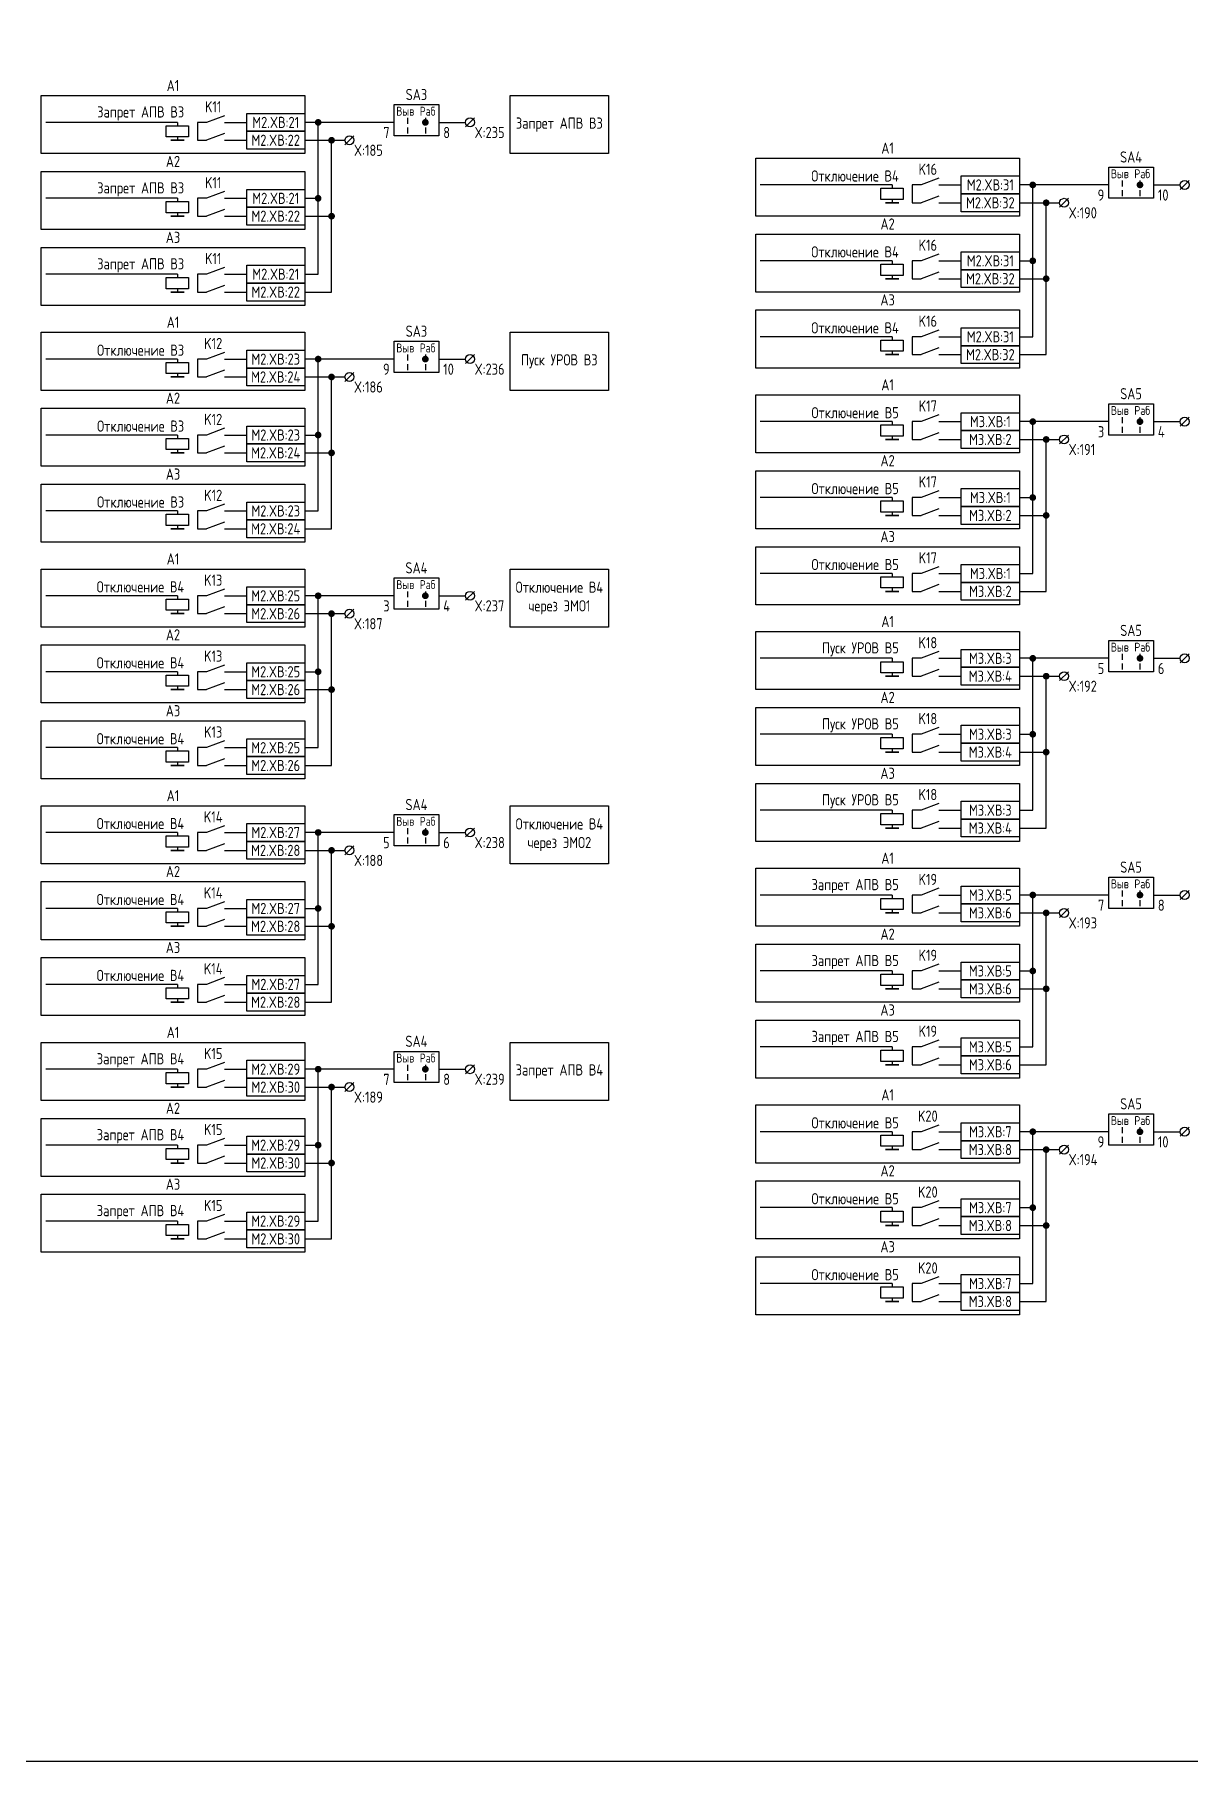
# Model space of a CAD drawing. Header units: millimetres. Extents: x -997 to 6341, y -90 to 618.
# Drawn here: x 3222.5 to 3481.1, y -90 to 296.7 of the extents above; entities that cross this region are included whole.
import ezdxf

# ---------------------------------------------------------------- set-up
doc = ezdxf.new("R2010")
doc.units = ezdxf.units.MM
doc.styles.add('Gost_type_A', font='GOST_A.TTF')

# ---------------------------------------------------------------- blocks, each defined once
blk = doc.blocks.new('POINT')
at = {"const_width": 0.75}
blk.add_lwpolyline([(-0.375, 0, 1), (0.375, 0, 1)], format="xyb", close=True, dxfattribs=at)
blk = doc.blocks.new('Переключатель_положение')
for p, q in [((2, 1), (2, -0.34)), ((2, -1.14), (2, -2.49))]:
    blk.add_line(p, q)

msp = doc.modelspace()

# ---------------------------------------------------------------- linework, layer by layer
at = {"ltscale": 4.32}
for p, q in [((3265, 278.5), (3261, 277)), ((3265, 274.5), (3261, 273)), ((3425, 264.5), (3421, 263)), ((3265, 261.5), (3261, 260)), ((3425, 260.5), (3421, 259)), ((3265, 257.5), (3261, 256)), ((3425, 247.5), (3421, 246)), ((3265, 244.5), (3261, 243)), ((3265, 240.5), (3261, 239)), ((3425, 243.5), (3421, 242)), ((3425, 230.5), (3421, 229)), ((3265, 225.5), (3261, 224)), ((3425, 226.5), (3421, 225)), ((3265, 221.5), (3261, 220)), ((3425, 211.5), (3421, 210)), ((3265, 208.5), (3261, 207)), ((3425, 207.5), (3421, 206)), ((3265, 204.5), (3261, 203)), ((3425, 194.5), (3421, 193)), ((3265, 191.5), (3261, 190)), ((3425, 190.5), (3421, 189)), ((3265, 187.5), (3261, 186)), ((3425, 177.5), (3421, 176)), ((3265, 172.5), (3261, 171)), ((3425, 173.5), (3421, 172)), ((3265, 168.5), (3261, 167)), ((3265, 155.5), (3261, 154)), ((3425, 158.5), (3421, 157)), ((3265, 151.5), (3261, 150)), ((3425, 154.5), (3421, 153)), ((3425, 141.5), (3421, 140)), ((3265, 138.5), (3261, 137)), ((3425, 137.5), (3421, 136)), ((3265, 134.5), (3261, 133)), ((3425, 124.5), (3421, 123)), ((3425, 120.5), (3421, 119)), ((3265, 119.5), (3261, 118)), ((3265, 115.5), (3261, 114)), ((3425, 105.5), (3421, 104)), ((3265, 102.5), (3261, 101)), ((3425, 101.5), (3421, 100)), ((3265, 98.5), (3261, 97)), ((3265, 85.5), (3261, 84)), ((3425, 88.5), (3421, 87)), ((3265, 81.5), (3261, 80)), ((3425, 84.5), (3421, 83)), ((3425, 71.5), (3421, 70)), ((3265, 66.5), (3261, 65)), ((3425, 67.5), (3421, 66)), ((3265, 62.5), (3261, 61)), ((3425, 52.5), (3421, 51)), ((3265, 49.5), (3261, 48)), ((3425, 48.5), (3421, 47)), ((3265, 45.5), (3261, 44)), ((3425, 35.5), (3421, 34)), ((3265, 32.5), (3261, 31)), ((3425, 31.5), (3421, 30)), ((3265, 28.5), (3261, 27)), ((3425, 18.5), (3421, 17)), ((3425, 14.5), (3421, 13))]:
    msp.add_line(p, q, dxfattribs=at)
for p, q in [((3254.5, 277), (3225, 277)), ((3254.5, 277), (3254.5, 276.25)), ((3303, 277), (3283, 277)), ((3286, 243), (3286, 277)), ((3321.01, 278), (3319.01, 276)), ((3254.5, 273.75), (3254.5, 273)), ((3283, 273), (3292, 273)), ((3289, 239), (3289, 273)), ((3294.01, 274), (3292.01, 272)), ((3414.5, 263), (3385, 263)), ((3414.5, 263), (3414.5, 262.25)), ((3463, 263), (3443, 263)), ((3446, 229), (3446, 263)), ((3481.01, 264), (3479.01, 262)), ((3254.5, 260), (3225, 260)), ((3254.5, 260), (3254.5, 259.25)), ((3283, 260), (3286, 260)), ((3414.5, 259.75), (3414.5, 259)), ((3454.01, 260), (3452.01, 258)), ((3254.5, 256.75), (3254.5, 256)), ((3283, 256), (3289, 256)), ((3443, 259), (3452, 259)), ((3449, 225), (3449, 259)), ((3414.5, 246), (3385, 246)), ((3414.5, 246), (3414.5, 245.25)), ((3443, 246), (3446, 246)), ((3254.5, 243), (3225, 243)), ((3254.5, 243), (3254.5, 242.25)), ((3254.5, 239.75), (3254.5, 239)), ((3283, 243), (3286, 243)), ((3414.5, 242.75), (3414.5, 242)), ((3443, 242), (3449, 242)), ((3283, 239), (3289, 239)), ((3414.5, 229), (3385, 229)), ((3414.5, 229), (3414.5, 228.25)), ((3443, 229), (3446, 229)), ((3321.01, 225), (3319.01, 223)), ((3414.5, 225.75), (3414.5, 225)), ((3443, 225), (3449, 225)), ((3254.5, 224), (3225, 224)), ((3254.5, 224), (3254.5, 223.25)), ((3254.5, 220.75), (3254.5, 220)), ((3303, 224), (3283, 224)), ((3286, 190), (3286, 224)), ((3294.01, 221), (3292.01, 219)), ((3283, 220), (3292, 220)), ((3289, 186), (3289, 220)), ((3414.5, 210), (3385, 210)), ((3414.5, 210), (3414.5, 209.25)), ((3463, 210), (3443, 210)), ((3446, 176), (3446, 210)), ((3481.01, 211), (3479.01, 209)), ((3254.5, 207), (3225, 207)), ((3254.5, 207), (3254.5, 206.25)), ((3283, 207), (3286, 207)), ((3414.5, 206.75), (3414.5, 206)), ((3443, 206), (3452, 206)), ((3449, 172), (3449, 206)), ((3454.01, 207), (3452.01, 205)), ((3254.5, 203.75), (3254.5, 203)), ((3283, 203), (3289, 203)), ((3254.5, 190), (3225, 190)), ((3254.5, 190), (3254.5, 189.25)), ((3283, 190), (3286, 190)), ((3414.5, 193), (3385, 193)), ((3414.5, 193), (3414.5, 192.25)), ((3414.5, 189.75), (3414.5, 189)), ((3443, 193), (3446, 193)), ((3254.5, 186.75), (3254.5, 186)), ((3283, 186), (3289, 186)), ((3443, 189), (3449, 189)), ((3414.5, 176), (3385, 176)), ((3414.5, 176), (3414.5, 175.25)), ((3443, 176), (3446, 176)), ((3254.5, 171), (3225, 171)), ((3254.5, 171), (3254.5, 170.25)), ((3303, 171), (3283, 171)), ((3286, 137), (3286, 171)), ((3321.01, 172), (3319.01, 170)), ((3414.5, 172.75), (3414.5, 172)), ((3443, 172), (3449, 172)), ((3254.5, 167.75), (3254.5, 167)), ((3283, 167), (3292, 167)), ((3289, 133), (3289, 167)), ((3294.01, 168), (3292.01, 166)), ((3414.5, 157), (3385, 157)), ((3414.5, 157), (3414.5, 156.25)), ((3463, 157), (3443, 157)), ((3446, 123), (3446, 157)), ((3481.01, 158), (3479.01, 156)), ((3254.5, 154), (3225, 154)), ((3254.5, 154), (3254.5, 153.25)), ((3283, 154), (3286, 154)), ((3414.5, 153.75), (3414.5, 153)), ((3443, 153), (3452, 153)), ((3449, 119), (3449, 153)), ((3454.01, 154), (3452.01, 152)), ((3254.5, 150.75), (3254.5, 150)), ((3283, 150), (3289, 150)), ((3414.5, 140), (3385, 140)), ((3414.5, 140), (3414.5, 139.25)), ((3443, 140), (3446, 140)), ((3254.5, 137), (3225, 137)), ((3254.5, 137), (3254.5, 136.25)), ((3283, 137), (3286, 137)), ((3414.5, 136.75), (3414.5, 136)), ((3443, 136), (3449, 136)), ((3254.5, 133.75), (3254.5, 133)), ((3283, 133), (3289, 133)), ((3414.5, 123), (3385, 123)), ((3414.5, 123), (3414.5, 122.25)), ((3443, 123), (3446, 123)), ((3254.5, 118), (3225, 118)), ((3254.5, 118), (3254.5, 117.25)), ((3303, 118), (3283, 118)), ((3286, 84), (3286, 118)), ((3321.01, 119), (3319.01, 117)), ((3414.5, 119.75), (3414.5, 119)), ((3443, 119), (3449, 119)), ((3254.5, 114.75), (3254.5, 114)), ((3283, 114), (3292, 114)), ((3289, 80), (3289, 114)), ((3294.01, 115), (3292.01, 113)), ((3481.01, 105), (3479.01, 103)), ((3254.5, 101), (3225, 101)), ((3254.5, 101), (3254.5, 100.25)), ((3283, 101), (3286, 101)), ((3414.5, 104), (3385, 104)), ((3414.5, 104), (3414.5, 103.25)), ((3414.5, 100.75), (3414.5, 100)), ((3463, 104), (3443, 104)), ((3446, 70), (3446, 104)), ((3454.01, 101), (3452.01, 99)), ((3254.5, 97.75), (3254.5, 97)), ((3283, 97), (3289, 97)), ((3443, 100), (3452, 100)), ((3449, 66), (3449, 100)), ((3414.5, 87), (3385, 87)), ((3414.5, 87), (3414.5, 86.25)), ((3443, 87), (3446, 87)), ((3254.5, 84), (3225, 84)), ((3254.5, 84), (3254.5, 83.25)), ((3283, 84), (3286, 84)), ((3414.5, 83.75), (3414.5, 83)), ((3443, 83), (3449, 83)), ((3254.5, 80.75), (3254.5, 80)), ((3283, 80), (3289, 80)), ((3414.5, 70), (3385, 70)), ((3414.5, 70), (3414.5, 69.25)), ((3443, 70), (3446, 70)), ((3321.01, 66), (3319.01, 64)), ((3414.5, 66.75), (3414.5, 66)), ((3443, 66), (3449, 66)), ((3254.5, 65), (3225, 65)), ((3254.5, 65), (3254.5, 64.25)), ((3303, 65), (3283, 65)), ((3286, 31), (3286, 65)), ((3294.01, 62), (3292.01, 60)), ((3254.5, 61.75), (3254.5, 61)), ((3283, 61), (3292, 61)), ((3289, 27), (3289, 61)), ((3414.5, 51), (3385, 51)), ((3414.5, 51), (3414.5, 50.25)), ((3463, 51), (3443, 51)), ((3446, 17), (3446, 51)), ((3481.01, 52), (3479.01, 50)), ((3254.5, 48), (3225, 48)), ((3254.5, 48), (3254.5, 47.25)), ((3283, 48), (3286, 48)), ((3414.5, 47.75), (3414.5, 47)), ((3443, 47), (3452, 47)), ((3449, 13), (3449, 47)), ((3454.01, 48), (3452.01, 46)), ((3254.5, 44.75), (3254.5, 44)), ((3283, 44), (3289, 44)), ((3254.5, 31), (3225, 31)), ((3254.5, 31), (3254.5, 30.25)), ((3283, 31), (3286, 31)), ((3414.5, 34), (3385, 34)), ((3414.5, 34), (3414.5, 33.25)), ((3443, 34), (3446, 34)), ((3254.5, 27.75), (3254.5, 27)), ((3414.5, 30.75), (3414.5, 30)), ((3443, 30), (3449, 30)), ((3283, 27), (3289, 27)), ((3414.5, 17), (3385, 17)), ((3414.5, 17), (3414.5, 16.25)), ((3443, 17), (3446, 17)), ((3414.5, 13.75), (3414.5, 13)), ((3443, 13), (3449, 13))]:
    msp.add_line(p, q)
at = {"ltscale": 1.08}
for p, q in [((3261, 277), (3259, 277)), ((3259, 277), (3259, 273)), ((3265, 277), (3270, 277)), ((3259, 273), (3261, 273)), ((3265, 273), (3270, 273)), ((3421, 263), (3419, 263)), ((3419, 263), (3419, 259)), ((3425, 263), (3430, 263)), ((3261, 260), (3259, 260)), ((3259, 260), (3259, 256)), ((3265, 260), (3270, 260)), ((3259, 256), (3261, 256)), ((3265, 256), (3270, 256)), ((3419, 259), (3421, 259)), ((3425, 259), (3430, 259)), ((3421, 246), (3419, 246)), ((3419, 246), (3419, 242)), ((3425, 246), (3430, 246)), ((3261, 243), (3259, 243)), ((3259, 243), (3259, 239)), ((3265, 243), (3270, 243)), ((3419, 242), (3421, 242)), ((3425, 242), (3430, 242)), ((3259, 239), (3261, 239)), ((3265, 239), (3270, 239)), ((3421, 229), (3419, 229)), ((3419, 229), (3419, 225)), ((3425, 229), (3430, 229)), ((3419, 225), (3421, 225)), ((3425, 225), (3430, 225)), ((3261, 224), (3259, 224)), ((3259, 224), (3259, 220)), ((3265, 224), (3270, 224)), ((3259, 220), (3261, 220)), ((3265, 220), (3270, 220)), ((3421, 210), (3419, 210)), ((3419, 210), (3419, 206)), ((3425, 210), (3430, 210)), ((3261, 207), (3259, 207)), ((3259, 207), (3259, 203)), ((3265, 207), (3270, 207)), ((3419, 206), (3421, 206)), ((3425, 206), (3430, 206)), ((3259, 203), (3261, 203)), ((3265, 203), (3270, 203)), ((3261, 190), (3259, 190)), ((3259, 190), (3259, 186)), ((3265, 190), (3270, 190)), ((3421, 193), (3419, 193)), ((3419, 193), (3419, 189)), ((3425, 193), (3430, 193)), ((3259, 186), (3261, 186)), ((3265, 186), (3270, 186)), ((3419, 189), (3421, 189)), ((3425, 189), (3430, 189)), ((3421, 176), (3419, 176)), ((3419, 176), (3419, 172)), ((3425, 176), (3430, 176)), ((3261, 171), (3259, 171)), ((3259, 171), (3259, 167)), ((3265, 171), (3270, 171)), ((3419, 172), (3421, 172)), ((3425, 172), (3430, 172)), ((3259, 167), (3261, 167)), ((3265, 167), (3270, 167)), ((3421, 157), (3419, 157)), ((3419, 157), (3419, 153)), ((3425, 157), (3430, 157)), ((3261, 154), (3259, 154)), ((3259, 154), (3259, 150)), ((3265, 154), (3270, 154)), ((3419, 153), (3421, 153)), ((3425, 153), (3430, 153)), ((3259, 150), (3261, 150)), ((3265, 150), (3270, 150)), ((3421, 140), (3419, 140)), ((3419, 140), (3419, 136)), ((3425, 140), (3430, 140)), ((3261, 137), (3259, 137)), ((3259, 137), (3259, 133)), ((3265, 137), (3270, 137)), ((3419, 136), (3421, 136)), ((3425, 136), (3430, 136)), ((3259, 133), (3261, 133)), ((3265, 133), (3270, 133)), ((3421, 123), (3419, 123)), ((3419, 123), (3419, 119)), ((3425, 123), (3430, 123)), ((3261, 118), (3259, 118)), ((3259, 118), (3259, 114)), ((3265, 118), (3270, 118)), ((3419, 119), (3421, 119)), ((3425, 119), (3430, 119)), ((3259, 114), (3261, 114)), ((3265, 114), (3270, 114)), ((3261, 101), (3259, 101)), ((3259, 101), (3259, 97)), ((3265, 101), (3270, 101)), ((3421, 104), (3419, 104)), ((3419, 104), (3419, 100)), ((3425, 104), (3430, 104)), ((3259, 97), (3261, 97)), ((3265, 97), (3270, 97)), ((3419, 100), (3421, 100)), ((3425, 100), (3430, 100)), ((3421, 87), (3419, 87)), ((3419, 87), (3419, 83)), ((3425, 87), (3430, 87)), ((3261, 84), (3259, 84)), ((3259, 84), (3259, 80)), ((3265, 84), (3270, 84)), ((3419, 83), (3421, 83)), ((3425, 83), (3430, 83)), ((3259, 80), (3261, 80)), ((3265, 80), (3270, 80)), ((3421, 70), (3419, 70)), ((3419, 70), (3419, 66)), ((3425, 70), (3430, 70)), ((3419, 66), (3421, 66)), ((3425, 66), (3430, 66)), ((3261, 65), (3259, 65)), ((3259, 65), (3259, 61)), ((3265, 65), (3270, 65)), ((3259, 61), (3261, 61)), ((3265, 61), (3270, 61)), ((3421, 51), (3419, 51)), ((3419, 51), (3419, 47)), ((3425, 51), (3430, 51)), ((3261, 48), (3259, 48)), ((3259, 48), (3259, 44)), ((3265, 48), (3270, 48)), ((3419, 47), (3421, 47)), ((3425, 47), (3430, 47)), ((3259, 44), (3261, 44)), ((3265, 44), (3270, 44)), ((3261, 31), (3259, 31)), ((3259, 31), (3259, 27)), ((3265, 31), (3270, 31)), ((3421, 34), (3419, 34)), ((3419, 34), (3419, 30)), ((3425, 34), (3430, 34)), ((3419, 30), (3421, 30)), ((3425, 30), (3430, 30)), ((3259, 27), (3261, 27)), ((3265, 27), (3270, 27)), ((3421, 17), (3419, 17)), ((3419, 17), (3419, 13)), ((3425, 17), (3430, 17)), ((3419, 13), (3421, 13)), ((3425, 13), (3430, 13))]:
    msp.add_line(p, q, dxfattribs=at)
at = {"ltscale": 4}
for p, q in [((3313, 277), (3319.01, 277)), ((3473, 263), (3479.01, 263)), ((3313, 224), (3319.01, 224)), ((3473, 210), (3479.01, 210)), ((3313, 171), (3319.01, 171)), ((3473, 157), (3479.01, 157)), ((3313, 118), (3319.01, 118)), ((3473, 104), (3479.01, 104)), ((3313, 65), (3319.01, 65)), ((3473, 51), (3479.01, 51))]:
    msp.add_line(p, q, dxfattribs=at)
for points in [[(-997, 618), (6340.99, 618), (6340.99, -90), (-997, -90)], [(3224, 283), (3283, 283), (3283, 270), (3224, 270)], [(3329, 283), (3351, 283), (3351, 270), (3329, 270)], [(3270, 279), (3283, 279), (3283, 275), (3270, 275)], [(3303, 281), (3313, 281), (3313, 274), (3303, 274)], [(3257, 276.25), (3257, 273.75), (3252, 273.75), (3252, 276.25)], [(3270, 275), (3283, 275), (3283, 271), (3270, 271)], [(3256, 273), (3253, 273)], [(3384, 269), (3443, 269), (3443, 256), (3384, 256)], [(3463, 267), (3473, 267), (3473, 260), (3463, 260)], [(3224, 266), (3283, 266), (3283, 253), (3224, 253)], [(3430, 265), (3443, 265), (3443, 261), (3430, 261)], [(3257, 259.25), (3257, 256.75), (3252, 256.75), (3252, 259.25)], [(3270, 262), (3283, 262), (3283, 258), (3270, 258)], [(3417, 262.25), (3417, 259.75), (3412, 259.75), (3412, 262.25)], [(3430, 261), (3443, 261), (3443, 257), (3430, 257)], [(3256, 256), (3253, 256)], [(3270, 258), (3283, 258), (3283, 254), (3270, 254)], [(3416, 259), (3413, 259)], [(3384, 252), (3443, 252), (3443, 239), (3384, 239)], [(3224, 249), (3283, 249), (3283, 236), (3224, 236)], [(3430, 248), (3443, 248), (3443, 244), (3430, 244)], [(3270, 245), (3283, 245), (3283, 241), (3270, 241)], [(3417, 245.25), (3417, 242.75), (3412, 242.75), (3412, 245.25)], [(3430, 244), (3443, 244), (3443, 240), (3430, 240)], [(3257, 242.25), (3257, 239.75), (3252, 239.75), (3252, 242.25)], [(3270, 241), (3283, 241), (3283, 237), (3270, 237)], [(3416, 242), (3413, 242)], [(3256, 239), (3253, 239)], [(3384, 235), (3443, 235), (3443, 222), (3384, 222)], [(3224, 230), (3283, 230), (3283, 217), (3224, 217)], [(3329, 230), (3351, 230), (3351, 217), (3329, 217)], [(3417, 228.25), (3417, 225.75), (3412, 225.75), (3412, 228.25)], [(3430, 231), (3443, 231), (3443, 227), (3430, 227)], [(3270, 226), (3283, 226), (3283, 222), (3270, 222)], [(3303, 228), (3313, 228), (3313, 221), (3303, 221)], [(3416, 225), (3413, 225)], [(3430, 227), (3443, 227), (3443, 223), (3430, 223)], [(3257, 223.25), (3257, 220.75), (3252, 220.75), (3252, 223.25)], [(3270, 222), (3283, 222), (3283, 218), (3270, 218)], [(3256, 220), (3253, 220)], [(3224, 213), (3283, 213), (3283, 200), (3224, 200)], [(3384, 216), (3443, 216), (3443, 203), (3384, 203)], [(3463, 214), (3473, 214), (3473, 207), (3463, 207)], [(3270, 209), (3283, 209), (3283, 205), (3270, 205)], [(3417, 209.25), (3417, 206.75), (3412, 206.75), (3412, 209.25)], [(3430, 212), (3443, 212), (3443, 208), (3430, 208)], [(3257, 206.25), (3257, 203.75), (3252, 203.75), (3252, 206.25)], [(3270, 205), (3283, 205), (3283, 201), (3270, 201)], [(3416, 206), (3413, 206)], [(3430, 208), (3443, 208), (3443, 204), (3430, 204)], [(3256, 203), (3253, 203)], [(3384, 199), (3443, 199), (3443, 186), (3384, 186)], [(3224, 196), (3283, 196), (3283, 183), (3224, 183)], [(3430, 195), (3443, 195), (3443, 191), (3430, 191)], [(3270, 192), (3283, 192), (3283, 188), (3270, 188)], [(3417, 192.25), (3417, 189.75), (3412, 189.75), (3412, 192.25)], [(3430, 191), (3443, 191), (3443, 187), (3430, 187)], [(3257, 189.25), (3257, 186.75), (3252, 186.75), (3252, 189.25)], [(3256, 186), (3253, 186)], [(3270, 188), (3283, 188), (3283, 184), (3270, 184)], [(3416, 189), (3413, 189)], [(3384, 182), (3443, 182), (3443, 169), (3384, 169)], [(3430, 178), (3443, 178), (3443, 174), (3430, 174)], [(3224, 177), (3283, 177), (3283, 164), (3224, 164)], [(3303, 175), (3313, 175), (3313, 168), (3303, 168)], [(3329, 177), (3351, 177), (3351, 164), (3329, 164)], [(3417, 175.25), (3417, 172.75), (3412, 172.75), (3412, 175.25)], [(3257, 170.25), (3257, 167.75), (3252, 167.75), (3252, 170.25)], [(3270, 173), (3283, 173), (3283, 169), (3270, 169)], [(3416, 172), (3413, 172)], [(3430, 174), (3443, 174), (3443, 170), (3430, 170)], [(3256, 167), (3253, 167)], [(3270, 169), (3283, 169), (3283, 165), (3270, 165)], [(3384, 163), (3443, 163), (3443, 150), (3384, 150)], [(3224, 160), (3283, 160), (3283, 147), (3224, 147)], [(3430, 159), (3443, 159), (3443, 155), (3430, 155)], [(3463, 161), (3473, 161), (3473, 154), (3463, 154)], [(3270, 156), (3283, 156), (3283, 152), (3270, 152)], [(3417, 156.25), (3417, 153.75), (3412, 153.75), (3412, 156.25)], [(3430, 155), (3443, 155), (3443, 151), (3430, 151)], [(3257, 153.25), (3257, 150.75), (3252, 150.75), (3252, 153.25)], [(3270, 152), (3283, 152), (3283, 148), (3270, 148)], [(3416, 153), (3413, 153)], [(3256, 150), (3253, 150)], [(3384, 146), (3443, 146), (3443, 133), (3384, 133)], [(3224, 143), (3283, 143), (3283, 130), (3224, 130)], [(3417, 139.25), (3417, 136.75), (3412, 136.75), (3412, 139.25)], [(3430, 142), (3443, 142), (3443, 138), (3430, 138)], [(3257, 136.25), (3257, 133.75), (3252, 133.75), (3252, 136.25)], [(3270, 139), (3283, 139), (3283, 135), (3270, 135)], [(3416, 136), (3413, 136)], [(3430, 138), (3443, 138), (3443, 134), (3430, 134)], [(3256, 133), (3253, 133)], [(3270, 135), (3283, 135), (3283, 131), (3270, 131)], [(3384, 129), (3443, 129), (3443, 116), (3384, 116)], [(3224, 124), (3283, 124), (3283, 111), (3224, 111)], [(3329, 124), (3351, 124), (3351, 111), (3329, 111)], [(3430, 125), (3443, 125), (3443, 121), (3430, 121)], [(3270, 120), (3283, 120), (3283, 116), (3270, 116)], [(3303, 122), (3313, 122), (3313, 115), (3303, 115)], [(3417, 122.25), (3417, 119.75), (3412, 119.75), (3412, 122.25)], [(3430, 121), (3443, 121), (3443, 117), (3430, 117)], [(3257, 117.25), (3257, 114.75), (3252, 114.75), (3252, 117.25)], [(3416, 119), (3413, 119)], [(3256, 114), (3253, 114)], [(3270, 116), (3283, 116), (3283, 112), (3270, 112)], [(3384, 110), (3443, 110), (3443, 97), (3384, 97)], [(3224, 107), (3283, 107), (3283, 94), (3224, 94)], [(3430, 106), (3443, 106), (3443, 102), (3430, 102)], [(3463, 108), (3473, 108), (3473, 101), (3463, 101)], [(3270, 103), (3283, 103), (3283, 99), (3270, 99)], [(3417, 103.25), (3417, 100.75), (3412, 100.75), (3412, 103.25)], [(3430, 102), (3443, 102), (3443, 98), (3430, 98)], [(3257, 100.25), (3257, 97.75), (3252, 97.75), (3252, 100.25)], [(3256, 97), (3253, 97)], [(3270, 99), (3283, 99), (3283, 95), (3270, 95)], [(3416, 100), (3413, 100)], [(3384, 93), (3443, 93), (3443, 80), (3384, 80)], [(3224, 90), (3283, 90), (3283, 77), (3224, 77)], [(3430, 89), (3443, 89), (3443, 85), (3430, 85)], [(3270, 86), (3283, 86), (3283, 82), (3270, 82)], [(3417, 86.25), (3417, 83.75), (3412, 83.75), (3412, 86.25)], [(3257, 83.25), (3257, 80.75), (3252, 80.75), (3252, 83.25)], [(3270, 82), (3283, 82), (3283, 78), (3270, 78)], [(3416, 83), (3413, 83)], [(3430, 85), (3443, 85), (3443, 81), (3430, 81)], [(3256, 80), (3253, 80)], [(3384, 76), (3443, 76), (3443, 63), (3384, 63)], [(3224, 71), (3283, 71), (3283, 58), (3224, 58)], [(3329, 71), (3351, 71), (3351, 58), (3329, 58)], [(3430, 72), (3443, 72), (3443, 68), (3430, 68)], [(3270, 67), (3283, 67), (3283, 63), (3270, 63)], [(3303, 69), (3313, 69), (3313, 62), (3303, 62)], [(3417, 69.25), (3417, 66.75), (3412, 66.75), (3412, 69.25)], [(3416, 66), (3413, 66)], [(3430, 68), (3443, 68), (3443, 64), (3430, 64)], [(3257, 64.25), (3257, 61.75), (3252, 61.75), (3252, 64.25)], [(3270, 63), (3283, 63), (3283, 59), (3270, 59)], [(3256, 61), (3253, 61)], [(3384, 57), (3443, 57), (3443, 44), (3384, 44)], [(3463, 55), (3473, 55), (3473, 48), (3463, 48)], [(3224, 54), (3283, 54), (3283, 41), (3224, 41)], [(3430, 53), (3443, 53), (3443, 49), (3430, 49)], [(3257, 47.25), (3257, 44.75), (3252, 44.75), (3252, 47.25)], [(3270, 50), (3283, 50), (3283, 46), (3270, 46)], [(3417, 50.25), (3417, 47.75), (3412, 47.75), (3412, 50.25)], [(3416, 47), (3413, 47)], [(3430, 49), (3443, 49), (3443, 45), (3430, 45)], [(3256, 44), (3253, 44)], [(3270, 46), (3283, 46), (3283, 42), (3270, 42)], [(3384, 40), (3443, 40), (3443, 27), (3384, 27)], [(3224, 37), (3283, 37), (3283, 24), (3224, 24)], [(3430, 36), (3443, 36), (3443, 32), (3430, 32)], [(3270, 33), (3283, 33), (3283, 29), (3270, 29)], [(3417, 33.25), (3417, 30.75), (3412, 30.75), (3412, 33.25)], [(3430, 32), (3443, 32), (3443, 28), (3430, 28)], [(3257, 30.25), (3257, 27.75), (3252, 27.75), (3252, 30.25)], [(3270, 29), (3283, 29), (3283, 25), (3270, 25)], [(3416, 30), (3413, 30)], [(3256, 27), (3253, 27)], [(3384, 23), (3443, 23), (3443, 10), (3384, 10)], [(3417, 16.25), (3417, 13.75), (3412, 13.75), (3412, 16.25)], [(3430, 19), (3443, 19), (3443, 15), (3430, 15)], [(3416, 13), (3413, 13)], [(3430, 15), (3443, 15), (3443, 11), (3430, 11)]]:
    msp.add_lwpolyline(points, close=True)
for centre in [(3320.01, 277), (3293.01, 273), (3480.01, 263), (3453.01, 259), (3320.01, 224), (3293.01, 220), (3480.01, 210), (3453.01, 206), (3320.01, 171), (3293.01, 167), (3480.01, 157), (3453.01, 153), (3320.01, 118), (3293.01, 114), (3480.01, 104), (3453.01, 100), (3320.01, 65), (3293.01, 61), (3480.01, 51), (3453.01, 47)]:
    msp.add_circle(centre, 1)

# ---------------------------------------------------------------- block references
for name, p in [('POINT', (3286, 277)), ('Переключатель_положение', (3304, 277)), ('POINT', (3310, 277)), ('Переключатель_положение', (3308, 277)), ('POINT', (3289, 273)), ('POINT', (3446, 263)), ('Переключатель_положение', (3464, 263)), ('POINT', (3470, 263)), ('Переключатель_положение', (3468, 263)), ('POINT', (3286, 260)), ('POINT', (3449, 259)), ('POINT', (3289, 256)), ('POINT', (3446, 246)), ('POINT', (3449, 242)), ('POINT', (3286, 224)), ('Переключатель_положение', (3304, 224)), ('POINT', (3310, 224)), ('Переключатель_положение', (3308, 224)), ('POINT', (3289, 220)), ('POINT', (3446, 210)), ('Переключатель_положение', (3464, 210)), ('POINT', (3470, 210)), ('Переключатель_положение', (3468, 210)), ('POINT', (3286, 207)), ('POINT', (3449, 206)), ('POINT', (3289, 203)), ('POINT', (3446, 193)), ('POINT', (3449, 189)), ('POINT', (3286, 171)), ('Переключатель_положение', (3304, 171)), ('POINT', (3310, 171)), ('Переключатель_положение', (3308, 171)), ('POINT', (3289, 167)), ('POINT', (3286, 154)), ('POINT', (3446, 157)), ('Переключатель_положение', (3464, 157)), ('POINT', (3470, 157)), ('Переключатель_положение', (3468, 157)), ('POINT', (3449, 153)), ('POINT', (3289, 150)), ('POINT', (3446, 140)), ('POINT', (3449, 136)), ('POINT', (3286, 118)), ('Переключатель_положение', (3304, 118)), ('POINT', (3310, 118)), ('Переключатель_положение', (3308, 118)), ('POINT', (3289, 114)), ('POINT', (3446, 104)), ('Переключатель_положение', (3464, 104)), ('POINT', (3470, 104)), ('Переключатель_положение', (3468, 104)), ('POINT', (3286, 101)), ('POINT', (3449, 100)), ('POINT', (3289, 97)), ('POINT', (3446, 87)), ('POINT', (3449, 83)), ('POINT', (3286, 65)), ('Переключатель_положение', (3304, 65)), ('POINT', (3310, 65)), ('Переключатель_положение', (3308, 65)), ('POINT', (3289, 61)), ('POINT', (3446, 51)), ('Переключатель_положение', (3464, 51)), ('POINT', (3470, 51)), ('Переключатель_положение', (3468, 51)), ('POINT', (3286, 48)), ('POINT', (3449, 47)), ('POINT', (3289, 44)), ('POINT', (3446, 34)), ('POINT', (3449, 30))]:
    msp.add_blockref(name, p)

# ---------------------------------------------------------------- texts
at = {"char_height": 2.5, "line_spacing_factor": 0.9, "style": 'Gost_type_A'}
for s, insert, width, attachment_point in [('A1', (3253.5, 284), 59, 8), ('X:235', (3321.01, 276), 8, 1), ('X:185', (3294.01, 272), 8, 1), ('A1', (3413.5, 270), 59, 8), ('A2', (3253.5, 267), 59, 8), ('A2', (3413.5, 253), 59, 8), ('X:190', (3454.01, 258), 8, 1), ('A3', (3253.5, 250), 59, 8), ('A3', (3413.5, 236), 59, 8), ('A1', (3253.5, 231), 59, 8), ('X:236', (3321.01, 223), 8, 1), ('X:186', (3294.01, 219), 8, 1), ('A1', (3413.5, 217), 59, 8), ('A2', (3253.5, 214), 59, 8), ('X:191', (3454.01, 205), 8, 1), ('A2', (3413.5, 200), 59, 8), ('A3', (3253.5, 197), 59, 8), ('A3', (3413.5, 183), 59, 8), ('A1', (3253.5, 178), 59, 8), ('X:237', (3321.01, 170), 8, 1), ('A1', (3413.5, 164), 59, 8), ('A2', (3253.5, 161), 59, 8), ('X:187', (3294.01, 166), 8, 1), ('X:192', (3454.01, 152), 8, 1), ('A2', (3413.5, 147), 59, 8), ('A3', (3253.5, 144), 59, 8), ('A3', (3413.5, 130), 59, 8), ('A1', (3253.5, 125), 59, 8), ('X:238', (3321.01, 117), 8, 1), ('X:188', (3294.01, 113), 8, 1), ('A1', (3413.5, 111), 59, 8), ('A2', (3253.5, 108), 59, 8), ('X:193', (3454.01, 99), 8, 1), ('A3', (3253.5, 91), 59, 8), ('A2', (3413.5, 94), 59, 8), ('A3', (3413.5, 77), 59, 8), ('A1', (3253.5, 72), 59, 8), ('X:239', (3321.01, 64), 8, 1), ('X:189', (3294.01, 60), 8, 1), ('A1', (3413.5, 58), 59, 8), ('A2', (3253.5, 55), 59, 8), ('A2', (3413.5, 41), 59, 8), ('X:194', (3454.01, 46), 8, 1), ('A3', (3253.5, 38), 59, 8), ('A3', (3413.5, 24), 59, 8)]:
    msp.add_mtext(s, dxfattribs=dict(at, insert=insert, width=width, attachment_point=attachment_point))
at = {"style": 'Gost_type_A'}
for s, insert, char_height, width, attachment_point in [('SA3', (3308, 282), 2.5, 10, 8), (' Запрет АПВ В3', (3256, 279), 2.5, 31.0015, 6), ('K11', (3262.5, 280.5), 2.5, 5, 5), ('Выв', (3305.5, 279.5), 2, 5, 5), ('Раб', (3310.5, 279.5), 2, 5, 5), ('M2.XВ:21', (3276.5, 277), 2.5, 13, 5), ('7', (3302, 275.98), 2.5, 5, 3), ('8', (3314, 275.98), 2.5, 5, 1), ('Запрет АПВ В3', (3340, 276.5), 2.5, 21.9988, 5), ('M2.XВ:22', (3276.5, 273), 2.5, 13, 5), ('K16', (3422.5, 266.5), 2.5, 5, 5), ('SA4', (3468, 268), 2.5, 10, 8), (' Запрет АПВ В3', (3256, 262), 2.5, 31.0015, 6), ('K11', (3262.5, 263.5), 2.5, 5, 5), ('Отключение В4', (3416, 265), 2.5, 31.0015, 6), ('M2.XВ:31', (3436.5, 263), 2.5, 13, 5), ('Выв', (3465.5, 265.5), 2, 5, 5), ('Раб', (3470.5, 265.5), 2, 5, 5), ('M2.XВ:21', (3276.5, 260), 2.5, 13, 5), ('M2.XВ:32', (3436.5, 259), 2.5, 13, 5), ('9', (3462, 261.98), 2.5, 5, 3), ('10', (3474, 261.98), 2.5, 5, 1), ('M2.XВ:22', (3276.5, 256), 2.5, 13, 5), ('K11', (3262.5, 246.5), 2.5, 5, 5), ('Отключение В4', (3416, 248), 2.5, 31.0015, 6), ('K16', (3422.5, 249.5), 2.5, 5, 5), (' Запрет АПВ В3', (3256, 245), 2.5, 31.0015, 6), ('M2.XВ:21', (3276.5, 243), 2.5, 13, 5), ('M2.XВ:31', (3436.5, 246), 2.5, 13, 5), ('M2.XВ:22', (3276.5, 239), 2.5, 13, 5), ('M2.XВ:32', (3436.5, 242), 2.5, 13, 5), ('Отключение В4', (3416, 231), 2.5, 31.0015, 6), ('K16', (3422.5, 232.5), 2.5, 5, 5), ('K12', (3262.5, 227.5), 2.5, 5, 5), ('SA3', (3308, 229), 2.5, 10, 8), ('M2.XВ:31', (3436.5, 229), 2.5, 13, 5), ('Отключение В3', (3256, 226), 2.5, 31.0015, 6), ('M2.XВ:23', (3276.5, 224), 2.5, 13, 5), ('Выв', (3305.5, 226.5), 2, 5, 5), ('Раб', (3310.5, 226.5), 2, 5, 5), ('Пуск УРОВ В3', (3340, 223.5), 2.5, 21.9988, 5), ('M2.XВ:32', (3436.5, 225), 2.5, 13, 5), ('M2.XВ:24', (3276.5, 220), 2.5, 13, 5), ('9', (3302, 222.98), 2.5, 5, 3), ('10', (3314, 222.98), 2.5, 5, 1), ('SA5', (3468, 215), 2.5, 10, 8), ('Отключение В5', (3416, 212), 2.5, 31.0015, 6), ('K17', (3422.5, 213.5), 2.5, 5, 5), ('Выв', (3465.5, 212.5), 2, 5, 5), ('Раб', (3470.5, 212.5), 2, 5, 5), ('Отключение В3', (3256, 209), 2.5, 31.0015, 6), ('K12', (3262.5, 210.5), 2.5, 5, 5), ('M3.XВ:1', (3436.5, 210), 2.5, 13, 5), ('3', (3462, 208.98), 2.5, 5, 3), ('4', (3474, 208.98), 2.5, 5, 1), ('M2.XВ:23', (3276.5, 207), 2.5, 13, 5), ('M3.XВ:2', (3436.5, 206), 2.5, 13, 5), ('M2.XВ:24', (3276.5, 203), 2.5, 13, 5), ('K17', (3422.5, 196.5), 2.5, 5, 5), ('K12', (3262.5, 193.5), 2.5, 5, 5), ('Отключение В5', (3416, 195), 2.5, 31.0015, 6), ('M3.XВ:1', (3436.5, 193), 2.5, 13, 5), ('Отключение В3', (3256, 192), 2.5, 31.0015, 6), ('M2.XВ:23', (3276.5, 190), 2.5, 13, 5), ('M3.XВ:2', (3436.5, 189), 2.5, 13, 5), ('M2.XВ:24', (3276.5, 186), 2.5, 13, 5), ('SA4', (3308, 176), 2.5, 10, 8), ('Отключение В5', (3416, 178), 2.5, 31.0015, 6), ('K17', (3422.5, 179.5), 2.5, 5, 5), ('Отключение В4', (3256, 173), 2.5, 31.0015, 6), ('K13', (3262.5, 174.5), 2.5, 5, 5), ('Выв', (3305.5, 173.5), 2, 5, 5), ('Раб', (3310.5, 173.5), 2, 5, 5), ('Отключение В4\\Pчерез ЭМО1', (3340, 170.5), 2.5, 21.9988, 5), ('M3.XВ:1', (3436.5, 176), 2.5, 13, 5), ('M2.XВ:25', (3276.5, 171), 2.5, 13, 5), ('M3.XВ:2', (3436.5, 172), 2.5, 13, 5), ('M2.XВ:26', (3276.5, 167), 2.5, 13, 5), ('3', (3302, 169.98), 2.5, 5, 3), ('4', (3314, 169.98), 2.5, 5, 1), ('SA5', (3468, 162), 2.5, 10, 8), ('K13', (3262.5, 157.5), 2.5, 5, 5), ('Пуск УРОВ В5', (3416, 159), 2.5, 31.0015, 6), ('K18', (3422.5, 160.5), 2.5, 5, 5), ('Выв', (3465.5, 159.5), 2, 5, 5), ('Раб', (3470.5, 159.5), 2, 5, 5), ('Отключение В4', (3256, 156), 2.5, 31.0015, 6), ('M2.XВ:25', (3276.5, 154), 2.5, 13, 5), ('M3.XВ:3', (3436.5, 157), 2.5, 13, 5), ('5', (3462, 155.98), 2.5, 5, 3), ('6', (3474, 155.98), 2.5, 5, 1), ('M2.XВ:26', (3276.5, 150), 2.5, 13, 5), ('M3.XВ:4', (3436.5, 153), 2.5, 13, 5), ('Пуск УРОВ В5', (3416, 142), 2.5, 31.0015, 6), ('K18', (3422.5, 143.5), 2.5, 5, 5), ('Отключение В4', (3256, 139), 2.5, 31.0015, 6), ('K13', (3262.5, 140.5), 2.5, 5, 5), ('M3.XВ:3', (3436.5, 140), 2.5, 13, 5), ('M2.XВ:25', (3276.5, 137), 2.5, 13, 5), ('M3.XВ:4', (3436.5, 136), 2.5, 13, 5), ('M2.XВ:26', (3276.5, 133), 2.5, 13, 5), ('K18', (3422.5, 126.5), 2.5, 5, 5), ('SA4', (3308, 123), 2.5, 10, 8), ('Пуск УРОВ В5', (3416, 125), 2.5, 31.0015, 6), ('M3.XВ:3', (3436.5, 123), 2.5, 13, 5), ('Отключение В4', (3256, 120), 2.5, 31.0015, 6), ('K14', (3262.5, 121.5), 2.5, 5, 5), ('Выв', (3305.5, 120.5), 2, 5, 5), ('Раб', (3310.5, 120.5), 2, 5, 5), ('Отключение В4\\Pчерез ЭМО2', (3340, 117.5), 2.5, 21.9988, 5), ('M3.XВ:4', (3436.5, 119), 2.5, 13, 5), ('M2.XВ:27', (3276.5, 118), 2.5, 13, 5), ('5', (3302, 116.98), 2.5, 5, 3), ('6', (3314, 116.98), 2.5, 5, 1), ('M2.XВ:28', (3276.5, 114), 2.5, 13, 5), ('K19', (3422.5, 107.5), 2.5, 5, 5), ('SA5', (3468, 109), 2.5, 10, 8), ('K14', (3262.5, 104.5), 2.5, 5, 5), (' Запрет АПВ В5', (3416, 106), 2.5, 31.0015, 6), ('M3.XВ:5', (3436.5, 104), 2.5, 13, 5), ('Выв', (3465.5, 106.5), 2, 5, 5), ('Раб', (3470.5, 106.5), 2, 5, 5), ('Отключение В4', (3256, 103), 2.5, 31.0015, 6), ('M2.XВ:27', (3276.5, 101), 2.5, 13, 5), ('M3.XВ:6', (3436.5, 100), 2.5, 13, 5), ('7', (3462, 102.98), 2.5, 5, 3), ('8', (3474, 102.98), 2.5, 5, 1), ('M2.XВ:28', (3276.5, 97), 2.5, 13, 5), (' Запрет АПВ В5', (3416, 89), 2.5, 31.0015, 6), ('K19', (3422.5, 90.5), 2.5, 5, 5), ('Отключение В4', (3256, 86), 2.5, 31.0015, 6), ('K14', (3262.5, 87.5), 2.5, 5, 5), ('M2.XВ:27', (3276.5, 84), 2.5, 13, 5), ('M3.XВ:5', (3436.5, 87), 2.5, 13, 5), ('M2.XВ:28', (3276.5, 80), 2.5, 13, 5), ('M3.XВ:6', (3436.5, 83), 2.5, 13, 5), (' Запрет АПВ В5', (3416, 72), 2.5, 31.0015, 6), ('K19', (3422.5, 73.5), 2.5, 5, 5), ('K15', (3262.5, 68.5), 2.5, 5, 5), ('SA4', (3308, 70), 2.5, 10, 8), ('M3.XВ:5', (3436.5, 70), 2.5, 13, 5), (' Запрет АПВ В4', (3256, 67), 2.5, 31.0015, 6), ('M2.XВ:29', (3276.5, 65), 2.5, 13, 5), ('Выв', (3305.5, 67.5), 2, 5, 5), ('Раб', (3310.5, 67.5), 2, 5, 5), ('Запрет АПВ В4', (3340, 64.5), 2.5, 21.9988, 5), ('M3.XВ:6', (3436.5, 66), 2.5, 13, 5), ('M2.XВ:30', (3276.5, 61), 2.5, 13, 5), ('7', (3302, 63.98), 2.5, 5, 3), ('8', (3314, 63.98), 2.5, 5, 1), ('SA5', (3468, 56), 2.5, 10, 8), ('Отключение В5', (3416, 53), 2.5, 31.0015, 6), ('K20', (3422.5, 54.5), 2.5, 5, 5), ('Выв', (3465.5, 53.5), 2, 5, 5), ('Раб', (3470.5, 53.5), 2, 5, 5), (' Запрет АПВ В4', (3256, 50), 2.5, 31.0015, 6), ('K15', (3262.5, 51.5), 2.5, 5, 5), ('M3.XВ:7', (3436.5, 51), 2.5, 13, 5), ('M2.XВ:29', (3276.5, 48), 2.5, 13, 5), ('M3.XВ:8', (3436.5, 47), 2.5, 13, 5), ('9', (3462, 49.98), 2.5, 5, 3), ('10', (3474, 49.98), 2.5, 5, 1), ('M2.XВ:30', (3276.5, 44), 2.5, 13, 5), ('K20', (3422.5, 37.5), 2.5, 5, 5), ('K15', (3262.5, 34.5), 2.5, 5, 5), ('Отключение В5', (3416, 36), 2.5, 31.0015, 6), ('M3.XВ:7', (3436.5, 34), 2.5, 13, 5), (' Запрет АПВ В4', (3256, 33), 2.5, 31.0015, 6), ('M2.XВ:29', (3276.5, 31), 2.5, 13, 5), ('M3.XВ:8', (3436.5, 30), 2.5, 13, 5), ('M2.XВ:30', (3276.5, 27), 2.5, 13, 5), ('Отключение В5', (3416, 19), 2.5, 31.0015, 6), ('K20', (3422.5, 20.5), 2.5, 5, 5), ('M3.XВ:7', (3436.5, 17), 2.5, 13, 5), ('M3.XВ:8', (3436.5, 13), 2.5, 13, 5)]:
    msp.add_mtext(s, dxfattribs=dict(at, insert=insert, char_height=char_height, width=width, attachment_point=attachment_point))

doc.saveas('drawing.dxf')
